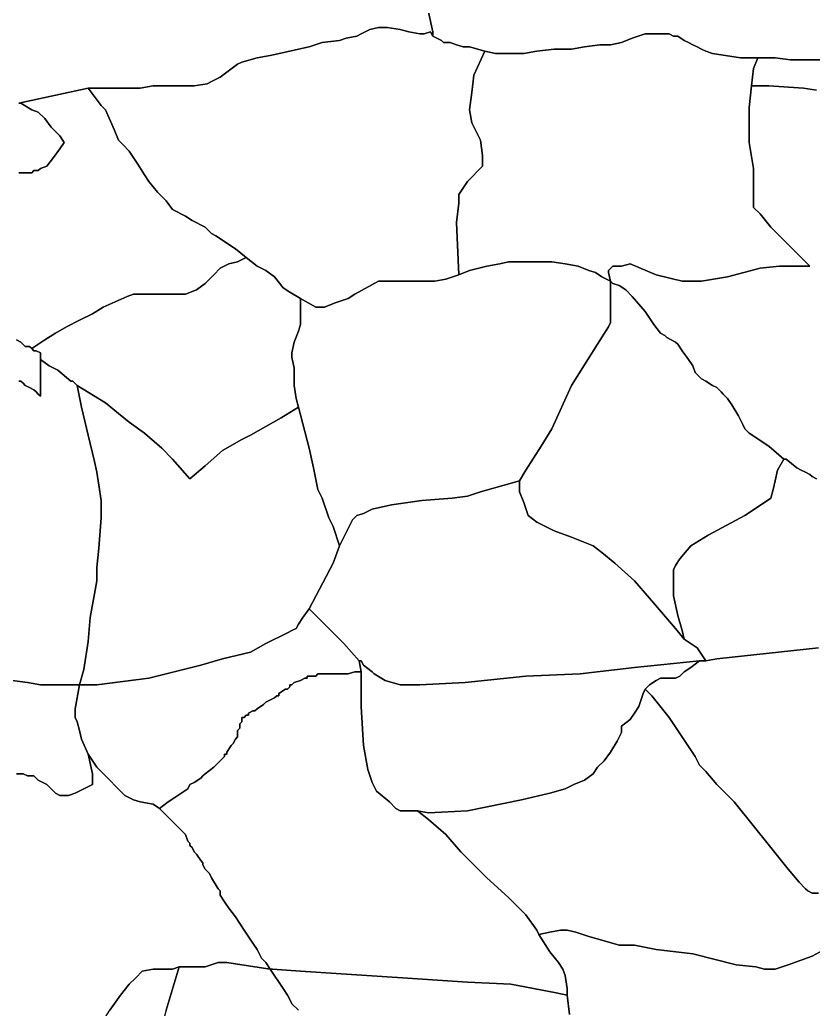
# Model space of a CAD drawing. Extents: x 20 to 266, y 22 to 174.
# Drawn here: x 184.45 to 215.44, y 97.06 to 135.67 of the extents above; entities that cross this region are included whole.
import ezdxf

# ---------------------------------------------------------------- set-up
doc = ezdxf.new("R2010")
doc.units = 0
doc.layers.add('KAREMO', color=7, linetype='CONTINUOUS')

msp = doc.modelspace()

# ---------------------------------------------------------------- linework, layer by layer
at = {"layer": 'KAREMO', "color": 2}
for points in [[(200.413934, 135.966966), (200.583274, 135.204895), (200.583274, 135.035544), (200.498604, 135.204895), (200.244594, 135.120218), (200.075257, 135.120218), (199.651906, 135.204895), (199.313225, 135.289569), (198.805204, 135.374242), (198.466527, 135.374242), (198.127846, 135.289569), (197.789165, 135.120218), (197.619825, 135.035544), (197.196474, 134.95087), (196.942463, 134.866193), (196.265105, 134.781519), (195.757084, 134.612168), (195.333733, 134.527495), (194.995056, 134.442821), (194.233024, 134.27347), (193.725003, 134.188796), (193.132315, 134.019445), (192.962974, 133.934771), (192.285613, 133.426722), (191.946932, 133.257371), (191.777592, 133.172697), (191.269574, 133.088024), (190.930893, 133.088024), (190.592213, 133.088024), (190.168862, 133.088024), (189.999521, 133.088024), (189.660844, 133.088024), (189.152823, 133.00335), (188.560131, 133.00335), (188.052114, 133.00335), (187.713433, 133.00335), (187.120742, 133.00335), (184.411302, 132.410623)], [(216.162558, 134.104122), (215.061849, 134.104122), (214.553828, 134.104122), (213.961137, 134.188796), (213.283779, 134.188796), (212.606417, 134.188796), (211.505708, 134.358147), (211.251698, 134.442821), (211.082357, 134.527495), (210.913017, 134.612168), (210.743677, 134.696846), (210.574336, 134.781519), (210.404999, 134.866193), (210.150989, 135.035544), (209.981648, 135.035544), (209.812308, 135.120218), (209.642968, 135.120218), (209.558297, 135.120218), (209.388957, 135.120218), (209.219617, 135.120218), (209.134946, 135.120218), (208.880936, 135.120218), (208.372918, 134.95087), (207.949567, 134.781519), (207.526216, 134.696846), (207.102865, 134.696846), (206.510177, 134.612168), (206.002156, 134.527495), (205.324795, 134.527495), (204.647437, 134.442821), (204.139415, 134.358147), (203.716065, 134.358147), (203.292717, 134.358147), (203.038706, 134.358147), (202.615356, 134.442821), (202.022664, 134.612168), (201.768657, 134.612168), (201.514647, 134.696846), (201.260636, 134.781519), (201.006625, 134.781519), (200.921955, 134.866193), (200.583274, 135.035544), (200.583274, 135.204895), (200.413934, 135.966966)], [(200.583274, 135.035544), (200.921955, 134.866193), (201.006625, 134.781519), (201.260636, 134.781519), (201.514646, 134.696846), (201.768657, 134.612168), (202.022664, 134.612168), (202.615355, 134.442821), (202.192005, 133.511396), (202.107334, 132.833999), (202.022664, 132.156599), (202.107334, 131.648553), (202.446015, 130.971152), (202.530685, 130.378429), (202.530685, 129.955054), (201.937994, 129.362331), (201.599317, 128.854281), (201.599317, 128.515583), (201.514646, 127.753509), (201.599317, 125.721315), (201.091296, 125.551964), (200.667945, 125.46729), (199.482565, 125.46729), (198.974544, 125.46729), (198.466527, 125.46729), (197.535154, 124.959241), (197.281144, 124.78989), (196.773126, 124.620542), (196.349775, 124.451191), (196.011094, 124.451191), (195.418403, 124.78989), (194.995056, 125.043914), (194.741045, 125.213265), (194.402364, 125.636637), (194.063683, 125.890662), (193.725003, 126.060013), (193.301655, 126.398711), (192.878304, 126.73741), (192.116273, 127.245459), (191.946932, 127.330136), (191.692922, 127.584161), (191.184904, 127.838186), (190.930893, 128.007533), (190.422872, 128.261558), (190.168862, 128.600256), (189.830184, 128.938958), (189.491504, 129.362331), (189.322163, 129.616355), (189.068153, 130.039731), (188.729472, 130.547777), (188.475461, 130.801801), (188.306121, 130.971152), (188.136784, 131.394528), (187.798103, 132.156599), (187.628763, 132.32595), (187.120742, 133.00335), (187.713433, 133.00335), (188.052114, 133.00335), (188.560131, 133.00335), (189.152823, 133.00335), (189.660844, 133.088024), (189.999521, 133.088024), (190.168862, 133.088024), (190.592213, 133.088024), (190.930893, 133.088024), (191.269574, 133.088024), (191.777592, 133.172697), (191.946932, 133.257371), (192.285613, 133.426722), (192.962975, 133.934772), (193.132315, 134.019445), (193.725003, 134.188796), (194.233024, 134.27347), (194.995056, 134.442821), (195.333733, 134.527495), (195.757084, 134.612168), (196.265105, 134.781519), (196.942463, 134.866193), (197.196474, 134.95087), (197.619825, 135.035544), (197.789165, 135.120218), (198.127846, 135.289569), (198.466527, 135.374242), (198.805204, 135.374242), (199.313225, 135.289569), (199.651906, 135.204895), (200.075257, 135.120218), (200.244594, 135.120218), (200.498604, 135.204895), (200.583274, 135.035544)], [(213.283779, 134.188796), (213.114438, 133.765421), (213.029768, 133.088024), (212.945098, 132.241276), (212.945098, 130.886479), (213.114438, 129.87038), (213.114438, 128.938958), (213.114438, 128.684934), (213.114438, 128.346232), (213.368449, 128.092207), (213.7918, 127.584161), (214.130477, 127.245459), (215.31586, 126.060013), (214.723169, 126.060013), (214.130477, 126.060013), (213.368449, 125.975339), (212.0984, 125.636637), (211.082357, 125.46729), (210.743677, 125.46729), (210.320329, 125.46729), (209.304287, 125.721315), (208.288248, 126.144687), (207.949567, 126.060013), (207.610886, 126.060013), (207.441546, 125.890662), (207.441546, 125.805988), (207.526216, 125.46729), (207.187535, 125.636637), (206.933528, 125.805988), (206.679518, 125.890662), (206.256167, 126.060013), (205.748146, 126.144687), (205.240128, 126.229364), (204.647437, 126.229364), (203.970075, 126.229364), (203.546728, 126.229364), (203.208047, 126.144687), (202.700026, 126.060013), (202.022664, 125.890662), (201.599317, 125.721315), (201.514646, 127.753509), (201.599317, 128.515583), (201.599317, 128.854281), (201.937994, 129.362331), (202.530685, 129.955054), (202.530685, 130.378429), (202.446015, 130.971152), (202.107334, 131.648553), (202.022664, 132.156599), (202.107334, 132.833999), (202.192005, 133.511396), (202.615355, 134.442821), (203.038706, 134.358147), (203.292717, 134.358147), (203.716064, 134.358147), (204.139415, 134.358147), (204.647437, 134.442821), (205.324795, 134.527495), (206.002156, 134.527495), (206.510177, 134.612168), (207.102865, 134.696846), (207.526216, 134.696846), (207.949567, 134.781519), (208.372918, 134.95087), (208.880936, 135.120218), (209.134946, 135.120218), (209.219617, 135.120218), (209.388957, 135.120218), (209.558297, 135.120218), (209.642968, 135.120218), (209.812308, 135.120218), (209.981648, 135.035544), (210.150989, 135.035544), (210.404999, 134.866193), (210.574336, 134.781519), (210.743677, 134.696846), (210.913017, 134.612168), (211.082357, 134.527495), (211.251698, 134.442821), (211.505708, 134.358147), (212.606417, 134.188796), (213.283779, 134.188796)], [(215.569867, 132.918673), (215.061849, 133.00335), (213.70713, 133.088024), (213.029768, 133.088024), (213.114438, 133.765421), (213.283779, 134.188796), (213.961137, 134.188796), (214.553828, 134.104122), (215.061849, 134.104122), (216.162558, 134.104122)], [(184.411302, 129.701029), (184.495973, 129.701029), (184.580643, 129.701029), (184.749983, 129.701029), (184.834653, 129.701029), (184.91932, 129.701029), (185.00399, 129.785706), (185.088661, 129.785706), (185.173331, 129.785706), (185.258001, 129.87038), (185.512011, 129.955054), (185.766022, 130.293756), (186.020033, 130.632454), (186.189373, 130.886479), (186.020033, 131.140503), (185.681352, 131.479202), (185.427341, 131.8179), (185.173331, 132.071925), (184.91932, 132.156599), (184.495973, 132.410623), (184.411302, 132.410623), (187.120742, 133.00335), (187.628763, 132.32595), (187.798103, 132.156599), (188.136784, 131.394528), (188.306121, 130.971152), (188.475461, 130.801801), (188.729472, 130.547777), (189.068153, 130.039731), (189.322163, 129.616355), (189.491504, 129.362331), (189.830184, 128.938958), (190.168862, 128.600256), (190.422872, 128.261558), (190.930893, 128.007533), (191.184904, 127.838186), (191.692922, 127.584161), (191.946932, 127.330137), (192.116273, 127.245459), (192.878304, 126.73741), (193.301655, 126.398711)], [(215.569867, 117.761879), (215.40053, 117.846556), (215.31586, 117.93123), (215.14652, 118.015904), (214.977179, 118.100581), (214.807839, 118.185255), (214.384488, 118.523953), (214.299818, 118.523953), (213.70713, 119.032002), (213.453119, 119.201353), (213.199109, 119.370701), (212.945098, 119.540052), (212.775758, 119.709403), (212.691087, 119.87875), (212.521747, 120.217449), (212.267737, 120.640824), (212.0984, 120.894849), (211.929059, 121.0642), (211.844389, 121.148874), (211.675049, 121.318221), (211.505708, 121.402898), (211.251698, 121.572246), (211.082357, 121.656923), (210.997687, 121.741597), (210.913017, 121.82627), (210.828347, 121.910948), (210.743677, 122.164972), (210.574336, 122.418997), (210.320329, 122.757696), (210.150989, 123.01172), (210.066319, 123.096394), (209.896978, 123.181068), (209.727638, 123.265745), (209.642968, 123.350419), (209.473627, 123.435092), (209.219617, 123.773794), (208.880936, 124.28184), (208.372918, 124.874567), (208.118908, 125.128592), (207.864897, 125.297939), (207.610886, 125.382613), (207.526216, 125.46729), (207.441546, 125.805988), (207.441546, 125.890662), (207.610886, 126.060013), (207.949567, 126.060013), (208.288248, 126.144687), (209.304287, 125.721315), (210.320329, 125.46729), (210.743677, 125.46729), (211.082357, 125.46729), (212.0984, 125.636637), (213.368449, 125.975339), (214.130477, 126.060013), (214.723169, 126.060013), (215.31586, 126.060013), (214.130477, 127.245459), (213.7918, 127.584161), (213.368449, 128.092207), (213.114438, 128.346232), (213.114438, 128.684934), (213.114438, 128.938958), (213.114438, 129.87038), (212.945098, 130.886479), (212.945098, 132.241276), (213.029768, 133.088024), (213.70713, 133.088024), (215.061849, 133.00335), (215.569867, 132.918673)], [(184.411302, 132.410623), (184.495973, 132.410623), (184.91932, 132.156599), (185.173331, 132.071925), (185.427341, 131.8179), (185.681352, 131.479202), (186.020033, 131.140503), (186.189373, 130.886479), (186.020033, 130.632454), (185.766022, 130.293756), (185.512011, 129.955054), (185.258001, 129.87038), (185.173331, 129.785706), (185.088661, 129.785706), (185.00399, 129.785706), (184.91932, 129.701029), (184.834653, 129.701029), (184.749983, 129.701029), (184.580643, 129.701029), (184.495973, 129.701029), (184.411302, 129.701029)], [(193.301655, 126.398711), (192.962974, 126.229364), (192.624294, 126.144687), (192.285613, 125.975339), (192.031602, 125.721315), (191.692922, 125.382613), (191.354244, 125.128592), (190.930893, 124.959241), (190.592213, 124.959241), (190.253532, 124.959241), (189.745514, 124.959241), (189.237493, 124.959241), (188.898812, 124.959241), (188.644802, 124.874567), (187.713433, 124.451191), (187.290082, 124.197166), (186.782061, 123.943142), (186.274043, 123.689117), (185.850692, 123.435092), (185.427341, 123.181068), (184.91932, 122.842369), (184.834653, 122.927043), (184.665313, 122.927043), (184.495973, 123.096394), (184.326632, 123.181068)], [(195.418403, 124.78989), (195.418403, 124.451191), (195.418403, 123.773794), (195.333733, 123.51977), (195.164392, 123.096394), (195.079726, 122.673018), (195.079726, 122.503671), (195.164392, 122.080295), (195.164392, 121.402898), (195.249063, 120.894849), (195.333733, 120.556151), (194.656375, 120.132775), (193.470992, 119.455378), (193.132315, 119.286027), (192.370283, 118.862651), (191.692922, 118.269928), (191.100234, 117.761879), (190.422872, 118.523953), (189.999521, 118.947329), (189.322163, 119.540052), (188.729472, 119.963424), (188.306121, 120.302126), (187.798103, 120.725498), (186.697391, 121.402898), (186.528054, 121.572246), (186.443384, 121.572246), (185.935362, 121.995621), (185.596682, 122.164972), (185.258001, 122.418997), (185.258001, 122.673018), (185.088661, 122.757696), (185.00399, 122.757696), (184.91932, 122.842369), (185.427341, 123.181068), (185.850692, 123.435092), (186.274043, 123.689117), (186.782061, 123.943142), (187.290082, 124.197166), (187.713433, 124.451191), (188.644802, 124.874567), (188.898812, 124.959241), (189.237493, 124.959241), (189.745514, 124.959241), (190.253532, 124.959241), (190.592213, 124.959241), (190.930893, 124.959241), (191.354244, 125.128592), (191.692922, 125.382613), (192.031602, 125.721315), (192.285613, 125.975339), (192.624294, 126.144687), (192.962975, 126.229364), (193.301655, 126.398711), (193.725003, 126.060013), (194.063684, 125.890662), (194.402364, 125.636637), (194.741045, 125.213265), (194.995056, 125.043914), (195.418403, 124.78989)], [(207.526216, 125.46729), (207.526216, 124.78989), (207.526216, 123.858468), (207.441546, 123.689117), (207.018195, 123.01172), (206.002156, 121.402898), (205.240128, 119.709403), (204.816777, 119.032002), (204.224086, 118.100581), (203.970075, 117.677205), (203.377387, 117.507854), (202.446015, 117.253833), (201.937994, 117.084482), (201.345306, 116.999808), (200.159927, 116.915131), (198.974544, 116.745784), (198.212516, 116.576433), (197.873835, 116.407082), (197.619825, 116.322408), (197.450484, 116.153057), (197.281144, 115.814359), (196.942463, 115.136962), (196.688456, 115.899036), (196.519116, 116.237734), (196.265105, 116.999808), (196.095765, 117.338507), (195.926424, 118.185255), (195.757084, 118.947329), (195.333733, 120.556151), (195.249063, 120.894849), (195.164393, 121.402898), (195.164393, 122.080295), (195.079726, 122.503671), (195.079726, 122.673018), (195.164393, 123.096394), (195.333733, 123.51977), (195.418403, 123.773794), (195.418403, 124.451191), (195.418403, 124.78989), (196.011094, 124.451191), (196.349775, 124.451191), (196.773126, 124.620542), (197.281144, 124.78989), (197.535154, 124.959241), (198.466527, 125.46729), (198.974544, 125.46729), (199.482565, 125.46729), (200.667945, 125.46729), (201.091296, 125.551964), (201.599317, 125.721315), (202.022664, 125.890662), (202.700026, 126.060013), (203.208047, 126.144687), (203.546728, 126.229364), (203.970075, 126.229364), (204.647437, 126.229364), (205.240128, 126.229364), (205.748146, 126.144687), (206.256167, 126.060013), (206.679518, 125.890662), (206.933528, 125.805988), (207.187535, 125.636637), (207.526216, 125.46729)], [(214.299818, 118.523953), (214.045807, 118.100581), (213.961137, 117.677205), (213.876467, 117.338507), (213.7918, 116.999808), (213.537789, 116.830457), (212.775758, 116.322408), (211.336368, 115.560334), (210.659006, 115.136962), (210.235659, 114.628912), (210.066319, 114.374888), (209.981648, 114.205537), (209.981648, 113.866838), (209.981648, 113.189441), (210.150989, 112.427367), (210.320329, 111.834644), (210.404999, 111.495942), (210.066319, 111.919318), (209.050276, 113.104764), (208.457588, 113.782165), (207.695557, 114.459561), (207.187535, 114.882937), (206.848858, 115.136962), (206.002156, 115.47566), (205.324795, 115.729685), (204.647437, 116.068383), (204.308756, 116.322408), (204.139415, 116.830457), (203.970075, 117.253833), (203.970075, 117.677205), (204.224086, 118.100581), (204.816777, 119.032002), (205.240128, 119.709403), (206.002156, 121.402898), (207.018195, 123.01172), (207.441546, 123.689117), (207.526216, 123.858468), (207.526216, 124.78989), (207.526216, 125.46729), (207.610886, 125.382613), (207.864897, 125.297939), (208.118908, 125.128592), (208.372918, 124.874567), (208.880936, 124.28184), (209.219617, 123.773794), (209.473627, 123.435092), (209.642968, 123.350419), (209.727638, 123.265745), (209.896978, 123.181068), (210.066318, 123.096394), (210.150989, 123.01172), (210.320329, 122.757696), (210.574336, 122.418997), (210.743677, 122.164972), (210.828347, 121.910948), (210.913017, 121.82627), (210.997687, 121.741597), (211.082357, 121.656923), (211.251698, 121.572246), (211.505708, 121.402898), (211.675049, 121.318221), (211.844389, 121.148874), (211.929059, 121.0642), (212.0984, 120.894849), (212.267736, 120.640824), (212.521747, 120.217449), (212.691087, 119.87875), (212.775758, 119.709403), (212.945098, 119.540052), (213.199109, 119.370701), (213.453119, 119.201353), (213.70713, 119.032002), (214.299818, 118.523953)], [(184.326632, 123.181068), (184.495973, 123.096394), (184.665313, 122.927043), (184.834653, 122.927043), (184.91932, 122.842369)], [(184.91932, 122.842369), (185.00399, 122.757696), (185.088661, 122.757696), (185.258001, 122.673018), (185.258001, 122.418997), (185.258001, 120.979523), (185.173331, 121.0642), (185.088661, 121.148874), (185.00399, 121.233547), (184.834653, 121.318221), (184.665313, 121.402898), (184.580643, 121.487572), (184.495973, 121.572246), (184.411303, 121.572246)], [(185.258001, 122.418997), (185.596682, 122.164972), (185.935362, 121.995621), (186.443384, 121.572246), (186.528054, 121.572246), (186.697391, 121.402898), (186.866731, 120.556151), (187.120742, 119.455378), (187.374752, 118.439279), (187.459422, 118.015904), (187.544093, 117.507854), (187.628763, 116.915131), (187.628763, 116.237734), (187.544093, 115.052284), (187.459422, 114.290214), (187.459422, 113.782165), (187.374752, 113.274115), (187.205412, 112.34269), (187.120742, 111.411269), (186.951401, 110.310496), (186.782061, 109.717773), (185.258001, 109.717773), (184.749983, 109.802447), (184.157292, 109.88712)], [(184.411302, 121.572246), (184.495973, 121.572246), (184.580643, 121.487572), (184.665313, 121.402898), (184.834653, 121.318221), (185.00399, 121.233547), (185.088661, 121.148874), (185.173331, 121.0642), (185.258001, 120.979523), (185.258001, 122.418997)], [(195.333733, 120.556151), (195.757084, 118.947329), (195.926424, 118.185255), (196.095765, 117.338507), (196.265105, 116.999808), (196.519116, 116.237734), (196.688456, 115.899036), (196.942463, 115.136962), (196.688456, 114.459561), (195.757084, 112.681392), (195.503073, 112.34269), (195.333733, 112.088665), (195.249063, 111.919318), (195.079726, 111.834644), (194.910385, 111.749967), (194.063683, 111.326595), (193.470992, 110.987893), (192.370283, 110.733868), (191.523585, 110.479847), (189.491504, 109.971798), (187.459422, 109.717773), (187.036071, 109.717773), (186.782061, 109.717773), (186.951401, 110.310496), (187.120742, 111.411269), (187.205412, 112.34269), (187.374752, 113.274115), (187.459422, 113.782165), (187.459422, 114.290214), (187.544093, 115.052284), (187.628763, 116.237734), (187.628763, 116.915131), (187.544093, 117.507854), (187.459422, 118.015904), (187.374752, 118.439279), (187.120742, 119.455378), (186.866731, 120.556151), (186.697391, 121.402898), (187.798103, 120.725498), (188.306121, 120.302126), (188.729472, 119.963424), (189.322163, 119.540052), (189.999521, 118.947329), (190.422872, 118.523953), (191.100234, 117.761879), (191.692922, 118.269928), (192.370283, 118.862651), (193.132315, 119.286027), (193.470992, 119.455378), (194.656375, 120.132775), (195.333733, 120.556151)], [(215.654537, 111.157244), (211.675049, 110.733868), (211.251698, 110.649194), (210.913017, 111.157244), (210.404999, 111.495942), (210.320329, 111.834644), (210.150989, 112.427367), (209.981648, 113.189441), (209.981648, 113.866838), (209.981648, 114.205537), (210.066318, 114.374888), (210.235659, 114.628912), (210.659006, 115.136962), (211.336368, 115.560334), (212.775758, 116.322408), (213.537789, 116.830457), (213.7918, 116.999808), (213.876467, 117.338507), (213.961137, 117.677205), (214.045807, 118.100581), (214.299818, 118.523953), (214.384488, 118.523953), (214.807839, 118.185255), (214.977179, 118.100581), (215.14652, 118.015904), (215.31586, 117.93123), (215.40053, 117.846556), (215.569867, 117.761879)], [(210.404999, 111.495942), (210.913017, 111.157244), (211.251698, 110.649195), (210.997687, 110.649195), (208.457588, 110.39517), (206.340837, 110.141145), (204.224086, 110.056471), (201.853327, 109.802447), (200.075257, 109.717773), (199.313225, 109.717773), (198.720534, 109.88712), (198.297186, 110.141145), (198.212516, 110.225822), (197.873835, 110.479847), (197.789165, 110.649194), (197.704495, 110.649194), (197.111803, 111.326595), (195.757084, 112.681392), (196.688456, 114.459561), (196.942463, 115.136962), (197.281144, 115.814359), (197.450484, 116.153057), (197.619825, 116.322408), (197.873835, 116.407082), (198.212516, 116.576433), (198.974544, 116.745784), (200.159927, 116.915131), (201.345306, 116.999808), (201.937994, 117.084482), (202.446015, 117.253833), (203.377387, 117.507854), (203.970075, 117.677205), (203.970075, 117.253833), (204.139415, 116.830457), (204.308756, 116.322408), (204.647437, 116.068383), (205.324795, 115.729685), (206.002156, 115.47566), (206.848858, 115.136962), (207.187535, 114.882937), (207.695557, 114.459561), (208.457588, 113.782165), (209.050276, 113.104764), (210.066319, 111.919318), (210.404999, 111.495942)], [(197.704495, 110.649194), (197.789165, 110.225822), (197.535154, 110.225822), (197.281144, 110.141145), (196.942463, 110.141145), (196.773126, 110.141145), (196.434445, 110.141145), (196.265105, 110.141145), (196.095765, 110.141145), (196.011094, 110.056471), (195.926424, 110.056471), (195.841754, 110.056471), (195.672414, 110.056471), (195.672414, 109.971798), (195.587743, 109.971798), (195.418403, 109.88712), (195.164393, 109.802447), (195.079726, 109.717773), (194.995056, 109.717773), (194.995056, 109.633096), (194.910385, 109.548422), (194.825715, 109.548422), (194.571705, 109.379071), (194.571705, 109.294397), (194.487034, 109.294397), (194.402364, 109.209724), (194.063684, 109.040373), (193.979013, 108.955699), (193.725003, 108.786348), (193.640333, 108.701674), (193.555662, 108.701674), (193.386322, 108.617), (193.386322, 108.532323), (193.301655, 108.532323), (193.216985, 108.447649), (193.132315, 108.447649), (193.132315, 108.362976), (193.132315, 108.278299), (193.047645, 108.193625), (193.047645, 108.108951), (193.047645, 108.024274), (192.962975, 107.9396), (192.962975, 107.854926), (192.962975, 107.770253), (192.962975, 107.685575), (192.878304, 107.600902), (192.793634, 107.431551), (192.708964, 107.346877), (192.539624, 107.092852), (192.539624, 107.008179), (192.454953, 107.008179), (192.454953, 106.923501), (192.370283, 106.838828), (192.285613, 106.754154), (192.200943, 106.66948), (192.116273, 106.584803), (192.031602, 106.500129), (191.692922, 106.246104), (191.608255, 106.161431), (191.523585, 106.076754), (191.269574, 105.907406), (191.100234, 105.822729), (191.015564, 105.653381), (190.507542, 105.314683), (190.253532, 105.145332), (189.914855, 104.891307), (189.660844, 105.060658), (189.152823, 105.145332), (188.898812, 105.230006), (188.560131, 105.399357), (188.221454, 105.738055), (187.967444, 105.99208), (187.459422, 106.500129), (187.120742, 107.008179), (186.866731, 107.600902), (186.782061, 107.9396), (186.697391, 108.278299), (186.612721, 108.447649), (186.612721, 108.786348), (186.782061, 109.717773), (187.036071, 109.717773), (187.459422, 109.717773), (189.491504, 109.971798), (191.523585, 110.479847), (192.370283, 110.733868), (193.470992, 110.987893), (194.063684, 111.326595), (194.910385, 111.749967), (195.079726, 111.834644), (195.249063, 111.919318), (195.333733, 112.088665), (195.503073, 112.34269), (195.757084, 112.681392), (197.111803, 111.326595), (197.704495, 110.649194)], [(215.654537, 101.58899), (215.40053, 101.58899), (215.23119, 101.673664), (215.14652, 101.758337), (214.892509, 102.012362), (214.469158, 102.520411), (213.7918, 103.367159), (212.352407, 105.145332), (211.675049, 105.822729), (211.251698, 106.330778), (210.997687, 106.584803), (210.828347, 106.923501), (209.812308, 108.447649), (209.134946, 109.294397), (208.880936, 109.548422), (209.050276, 109.717773), (209.304287, 109.88712), (209.473627, 109.971798), (209.727638, 109.971798), (210.066319, 109.971798), (210.235659, 110.056471), (210.404999, 110.225822), (210.659006, 110.39517), (210.997687, 110.649195), (211.251698, 110.649195), (211.675049, 110.733868), (215.654537, 111.157244)], [(208.880936, 109.548422), (208.796266, 109.379071), (208.626929, 108.871025), (208.457588, 108.617), (208.288248, 108.362976), (207.949567, 108.108951), (207.949567, 107.854926), (207.780227, 107.516228), (207.526216, 107.092852), (207.272206, 106.754154), (207.018195, 106.500129), (206.848858, 106.246104), (206.510177, 105.99208), (206.086826, 105.822729), (205.748146, 105.653381), (205.155458, 105.48403), (204.054745, 105.230006), (201.937994, 104.806634), (200.413934, 104.721956), (199.990587, 104.806634), (199.313225, 104.806634), (199.143885, 104.891307), (198.889874, 105.145332), (198.381856, 105.568704), (198.212516, 105.907406), (198.043176, 106.415455), (197.873835, 107.346877), (197.789165, 108.871025), (197.789165, 109.971798), (197.789165, 110.225822), (197.704495, 110.649194), (197.789165, 110.649194), (197.873835, 110.479847), (198.212516, 110.225822), (198.297186, 110.141145), (198.720534, 109.88712), (199.313225, 109.717773), (200.075257, 109.717773), (201.853327, 109.802447), (204.224086, 110.056471), (206.340837, 110.141145), (208.457588, 110.39517), (210.997687, 110.649194), (210.659006, 110.39517), (210.404999, 110.225822), (210.235659, 110.056471), (210.066319, 109.971798), (209.727638, 109.971798), (209.473627, 109.971798), (209.304287, 109.88712), (209.050276, 109.717773), (208.880936, 109.548422)], [(199.990587, 104.806634), (200.413934, 104.467932), (201.091296, 103.875209), (201.683987, 103.197812), (202.276675, 102.605089), (202.700026, 102.181713), (203.546728, 101.419639), (204.224086, 100.742242), (204.647437, 100.149515), (204.732107, 99.980168), (205.155458, 99.302768), (205.494135, 98.879395), (205.663475, 98.625371), (205.748146, 98.371346), (205.832816, 97.863297), (205.832816, 97.609272), (205.409465, 97.693946), (203.631394, 98.032648), (201.937994, 98.117321), (199.397895, 98.286672), (195.418403, 98.540697), (194.317694, 98.625371), (194.233024, 98.625371), (194.063683, 98.879395), (193.894343, 99.048743), (193.725003, 99.387445), (193.555662, 99.64147), (193.216985, 100.149515), (193.047645, 100.40354), (192.878304, 100.657565), (192.624294, 100.996267), (192.454953, 101.250291), (192.285613, 101.504313), (192.285613, 101.673664), (192.200943, 101.758337), (191.946932, 102.181713), (191.862262, 102.351064), (191.692922, 102.520411), (191.608255, 102.689762), (191.608255, 102.774436), (191.523585, 102.85911), (191.354244, 103.113134), (191.269574, 103.197812), (191.184904, 103.367159), (191.100234, 103.451836), (191.100234, 103.53651), (191.015564, 103.621184), (190.930893, 103.875209), (189.914855, 104.891307), (190.253532, 105.145332), (190.507542, 105.314683), (191.015564, 105.653381), (191.100234, 105.822729), (191.269574, 105.907406), (191.523585, 106.076754), (191.608255, 106.161431), (191.692922, 106.246105), (192.031602, 106.500129), (192.116273, 106.584803), (192.200943, 106.66948), (192.285613, 106.754154), (192.370283, 106.838828), (192.454953, 106.923501), (192.454953, 107.008179), (192.539624, 107.008179), (192.539624, 107.092852), (192.708964, 107.346877), (192.793634, 107.431551), (192.878304, 107.600902), (192.962975, 107.685575), (192.962975, 107.770253), (192.962975, 107.854926), (192.962975, 107.9396), (193.047645, 108.024274), (193.047645, 108.108951), (193.047645, 108.193625), (193.132315, 108.278299), (193.132315, 108.362976), (193.132315, 108.44765), (193.216985, 108.44765), (193.301655, 108.532323), (193.386322, 108.532323), (193.386322, 108.617), (193.555662, 108.701674), (193.640333, 108.701674), (193.725003, 108.786348), (193.979013, 108.955699), (194.063683, 109.040373), (194.402364, 109.209724), (194.487034, 109.294397), (194.571705, 109.294397), (194.571705, 109.379071), (194.825715, 109.548422), (194.910385, 109.548422), (194.995056, 109.633096), (194.995056, 109.717773), (195.079726, 109.717773), (195.164392, 109.802447), (195.418403, 109.88712), (195.587743, 109.971798), (195.672414, 109.971798), (195.672414, 110.056471), (195.841754, 110.056471), (195.926424, 110.056471), (196.011094, 110.056471), (196.095765, 110.141145), (196.265105, 110.141145), (196.434445, 110.141145), (196.773126, 110.141145), (196.942463, 110.141145), (197.281144, 110.141145), (197.535154, 110.225822), (197.789165, 110.225822), (197.789165, 109.971798), (197.789165, 108.871025), (197.873835, 107.346877), (198.043176, 106.415455), (198.212516, 105.907406), (198.381856, 105.568704), (198.889874, 105.145332), (199.143885, 104.891307), (199.313225, 104.806634), (199.990587, 104.806634)], [(184.157292, 109.88712), (184.749983, 109.802447), (185.258001, 109.717773), (186.782061, 109.717773), (186.61272, 108.786348), (186.61272, 108.447649), (186.697391, 108.278299), (186.782061, 107.9396), (186.866731, 107.600902), (187.120742, 107.008179), (187.290082, 106.246105), (187.290082, 105.822729), (186.951401, 105.653381), (186.61272, 105.48403), (186.358713, 105.399357), (186.104703, 105.399357), (186.020033, 105.399357), (185.850692, 105.48403), (185.512011, 105.822729), (185.173331, 105.99208), (185.00399, 106.161431), (184.749983, 106.161431), (184.580643, 106.246105), (184.326632, 106.246105)], [(217.263267, 100.149515), (215.40053, 99.13342), (214.469158, 98.794718), (213.961137, 98.625371), (213.537789, 98.625371), (213.199109, 98.710044), (212.437077, 98.794718), (210.743677, 99.218094), (209.304287, 99.387445), (208.457588, 99.556792), (207.864897, 99.556792), (207.272206, 99.726143), (206.679518, 99.895494), (206.171497, 100.064842), (205.832816, 100.149515), (205.578805, 100.149515), (205.155458, 100.064842), (204.732107, 99.980168), (204.647437, 100.149515), (204.224086, 100.742242), (203.546728, 101.419639), (202.700026, 102.181713), (202.276675, 102.605089), (201.683987, 103.197812), (201.091296, 103.875209), (200.413934, 104.467932), (199.990587, 104.806634), (200.413934, 104.721956), (201.937994, 104.806634), (204.054745, 105.230006), (205.155458, 105.48403), (205.748146, 105.653381), (206.086826, 105.822729), (206.510177, 105.99208), (206.848858, 106.246105), (207.018195, 106.500129), (207.272206, 106.754154), (207.526216, 107.092852), (207.780227, 107.516228), (207.949567, 107.854926), (207.949567, 108.108951), (208.288248, 108.362976), (208.457588, 108.617), (208.626929, 108.871025), (208.796266, 109.379071), (208.880936, 109.548422), (209.134946, 109.294397), (209.812308, 108.44765), (210.828347, 106.923501), (210.997687, 106.584803), (211.251698, 106.330778), (211.675049, 105.822729), (212.352407, 105.145332), (213.7918, 103.367159), (214.469158, 102.520411), (214.892509, 102.012362), (215.14652, 101.758337), (215.23119, 101.673664), (215.40053, 101.58899), (215.654537, 101.58899)], [(184.326632, 106.246104), (184.580643, 106.246104), (184.749983, 106.161431), (185.00399, 106.161431), (185.173331, 105.99208), (185.512011, 105.822729), (185.850692, 105.48403), (186.020033, 105.399357), (186.104703, 105.399357), (186.358713, 105.399357), (186.61272, 105.48403), (186.951401, 105.653381), (187.290082, 105.822729), (187.290082, 106.246104), (187.120742, 107.008179), (187.459422, 106.500129), (187.967444, 105.99208), (188.221454, 105.738055), (188.560131, 105.399357), (188.898812, 105.230006), (189.152823, 105.145332), (189.660844, 105.060658), (189.914855, 104.891307)], [(189.914855, 104.891307), (190.930893, 103.875209), (191.015564, 103.621184), (191.100234, 103.53651), (191.100234, 103.451836), (191.184904, 103.367159), (191.269574, 103.197812), (191.354244, 103.113134), (191.523585, 102.85911), (191.608255, 102.774436), (191.608255, 102.689762), (191.692922, 102.520411), (191.862262, 102.351064), (191.946932, 102.181713), (192.200943, 101.758337), (192.285613, 101.673664), (192.285613, 101.504313), (192.454953, 101.250291), (192.624294, 100.996267), (192.878304, 100.657565), (193.047645, 100.40354), (193.216985, 100.149515), (193.555662, 99.641469), (193.725003, 99.387445), (193.894343, 99.048743), (194.063683, 98.879395), (194.233024, 98.625371), (193.132315, 98.794718), (192.539624, 98.879395), (192.200943, 98.879395), (191.692922, 98.710044), (191.269574, 98.710044), (190.676883, 98.710044), (190.422872, 98.625371), (189.660844, 98.625371), (189.237493, 98.540697), (188.983482, 98.286672), (188.729472, 98.032648), (188.390791, 97.609272), (187.967444, 97.016549)], [(205.917486, 96.847198), (205.832816, 97.609272), (205.832816, 97.863297), (205.748146, 98.371346), (205.663475, 98.625371), (205.494135, 98.879395), (205.155458, 99.302768), (204.732107, 99.980168), (205.155458, 100.064842), (205.578805, 100.149515), (205.832816, 100.149515), (206.171497, 100.064842), (206.679518, 99.895494), (207.272206, 99.726143), (207.864897, 99.556792), (208.457588, 99.556792), (209.304287, 99.387445), (210.743677, 99.218094), (212.437077, 98.794718), (213.199109, 98.710044), (213.537789, 98.625371), (213.961137, 98.625371), (214.469158, 98.794718), (215.40053, 99.13342), (217.263267, 100.149515)], [(190.168862, 97.016549), (190.676883, 98.710044), (191.269574, 98.710044), (191.692922, 98.710044), (192.200943, 98.879395), (192.539624, 98.879395), (193.132315, 98.794718), (194.233024, 98.625371)], [(184.411303, 95.238376), (184.495973, 94.645653), (184.749983, 94.222281), (184.91932, 94.222281), (185.258001, 94.222281), (185.681352, 94.391628), (186.443384, 94.984351), (186.951401, 95.661752), (187.544093, 96.339148), (187.967444, 97.016549), (188.390791, 97.609272), (188.729472, 98.032648), (188.983482, 98.286672), (189.237493, 98.540697), (189.660844, 98.625371), (190.422872, 98.625371), (190.676883, 98.710044), (190.168862, 97.016549), (189.914855, 96.085127), (189.745514, 95.238376), (189.322163, 93.629554), (189.068153, 92.528782), (188.475461, 89.988538), (188.390791, 89.226464)], [(195.333733, 97.016549), (195.079726, 97.270574), (194.995056, 97.439921), (194.910385, 97.609272), (194.741045, 97.863297), (194.233024, 98.625371), (194.317694, 98.625371), (195.418403, 98.540697), (199.397895, 98.286672), (201.937994, 98.117321), (203.631394, 98.032648), (205.409465, 97.693946), (205.832816, 97.609272), (205.832816, 97.609272)], [(194.233024, 98.625371), (194.741045, 97.863297), (194.910385, 97.609272), (194.995056, 97.439921), (195.079726, 97.270574), (195.333733, 97.016549)], [(205.832816, 97.609272), (205.917486, 96.847198)]]:
    msp.add_lwpolyline(points, dxfattribs=at)

doc.saveas('drawing.dxf')
